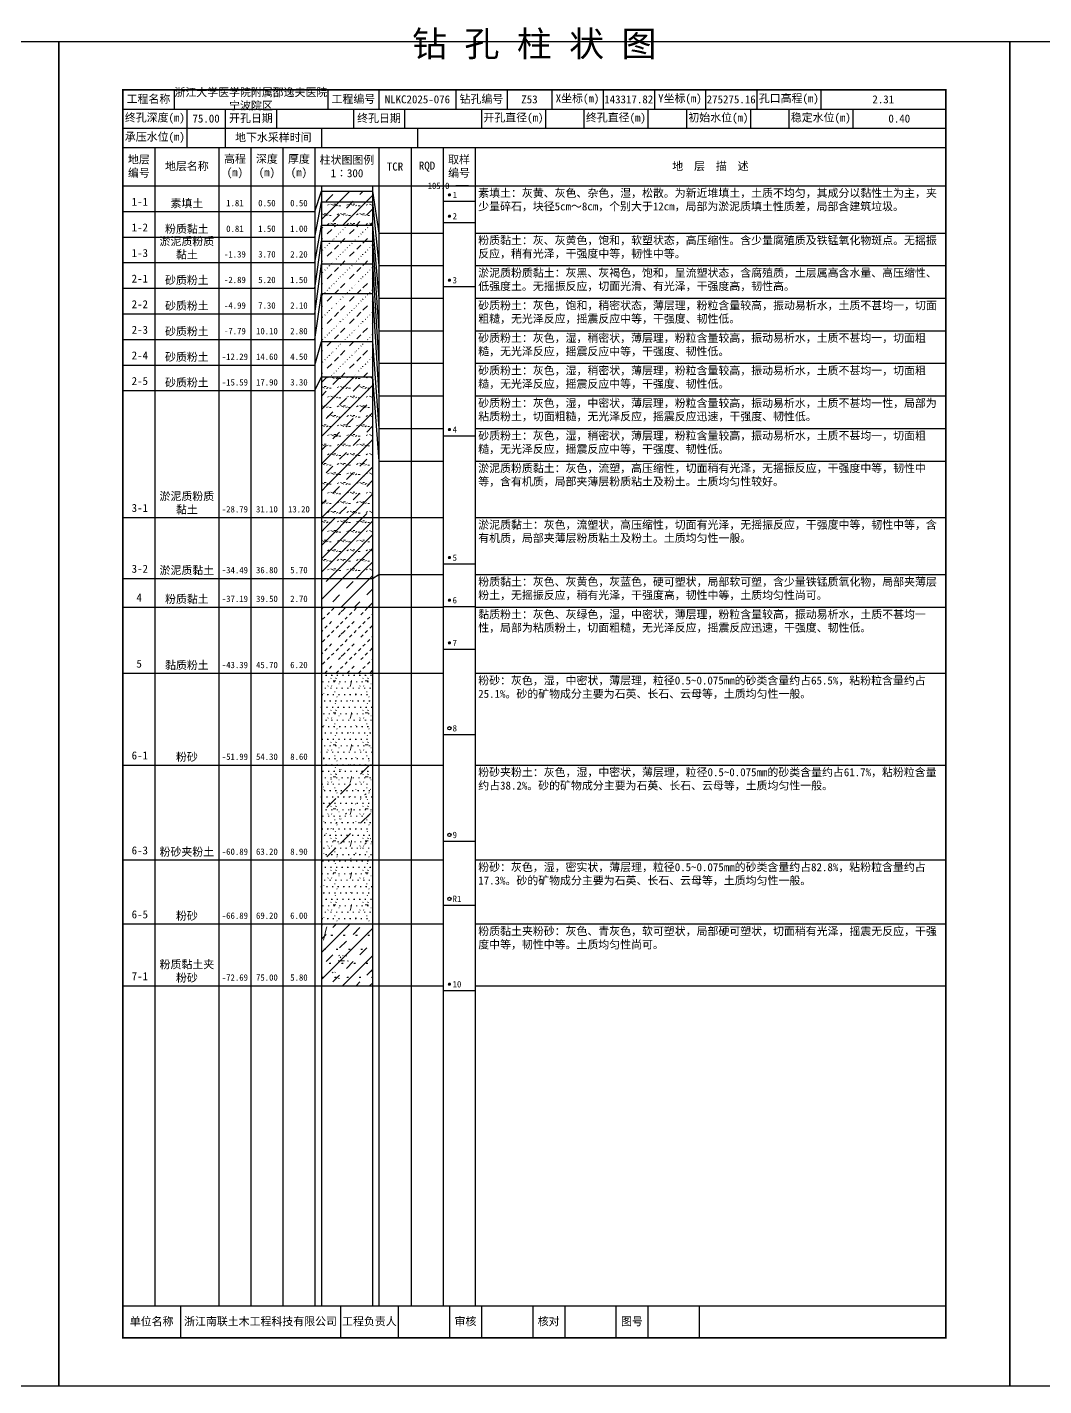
# Model space of a CAD drawing. Extents: x 297 to 65340, y 0 to 425.
# Drawn here: x 48104.1 to 48421.6, y 0 to 424.6 of the extents above; entities that cross this region are included whole.
import ezdxf
from ezdxf.enums import TextEntityAlignment as Align

# ---------------------------------------------------------------- set-up
doc = ezdxf.new("R2010")
doc.units = 0
doc.layers.get('0').update_dxf_attribs({"linetype": 'CONTINUOUS'})
doc.layers.add('FRAME', color=7, linetype='CONTINUOUS')
doc.layers.add('STRATUM', color=7, linetype='CONTINUOUS')
doc.layers.add('HATCH', color=7, linetype='CONTINUOUS', lineweight=13)
doc.styles.add('ST', font='')
doc.styles.get('ST').set_extended_font_data('SimSun')
pattern_1 = [(45, (0, 0), (-4.2426407, 4.2426407), [10, 0]), (45, (1.061, -3.182), (-2.12132034, 6.363961), [3, -3])]
pattern_2 = [(45, (0, 0), (-4.2426407, 4.2426407), [10, 0]), (45, (1.061, -3.182), (-2.12132034, 6.363961), [3, -3]), (26.565, (1.0741, -0.2536), (5.99982296, 5.99981224), [0.567, -12.849]), (0, (0.507, -0.2536), (0, 6), [0.567, -5.433]), (26.565, (-1.5813, 0), (5.99982296, 5.99981224), [0.567, -12.849]), (0, (-1.074, 0.2536), (0, 6), [0.567, -5.433]), (153.435, (0.5071, -0.2536), (-5.9998176, -5.36e-06), [1.134, -12.2826]), (26.565, (4.0741, 2.7464), (5.99982296, 5.99981224), [0.567, -12.849]), (0, (3.507, 2.7464), (0, 6), [0.567, -5.433]), (26.565, (1.4187, 3), (5.99982296, 5.99981224), [0.567, -12.849]), (0, (1.926, 3.2536), (0, 6), [0.567, -5.433]), (153.435, (3.5071, 2.7464), (-5.9998176, -5.36e-06), [1.134, -12.2826])]
pattern_3 = [(45.000006, (0, 0), (-7.3e-07, 6.99998237), [1.971956, -7.927535]), (45.000006, (2.813, 2.829), (-7.3e-07, 6.99998237), [1.99367, -7.905828]), (45.000006, (5.0675, 5.082), (-7.3e-07, 6.99998237), [1.813609, -8.085882]), (26.565052, (0, 3.5), (7.00000042, 7.00000017), [0.0965, -15.555976]), (36.869899, (0.7, 4.2), (6.999999835, 7.000000165), [0.197747, -34.802253]), (315.00001, (3.5, 6.976), (6.99998237, 1.2e-06), [0.033054, -9.866441]), (26.565052, (3.5, 0), (7.00000042, 7.00000017), [0.144749, -15.507727]), (26.565052, (4.2, 0.7), (7.00000042, 7.00000017), [0.10528, -15.547196]), (90.000004, (4.55, 1.05), (-7, -5e-07), [0.028767, -6.971233]), (26.565052, (4.9, 1.4), (7.00000042, 7.00000017), [0.091014, -31.213938]), (36.869899, (5.6, 2.1), (6.999999835, 7.000000165), [0.110692, -34.889308]), (45.000002, (6.3, 2.8), (-2.4e-07, 6.99998237), [0.109112, -9.790383]), (315.00001, (6.914, 3.548), (6.99998237, 1.2e-06), [0.033054, -9.866441]), (36.869898, (1.4, 4.9), (6.999999957, 7.000000043), [0.10224, -34.89776]), (53.130103, (2.1, 5.6), (13.999999763, 21.000000158), [0.134384, -34.865616]), (53.130103, (2.8, 6.3), (13.999999763, 21.000000158), [0.126246, -34.873754])]
pattern_4 = [(82.875, (-0.8346, -1.206), (0.00036925, 10.000176442), [0.08929, -80.53371]), (143.13, (-0.7336, -1.2818), (-29.99996427, 20.00005359), [0.12627, -49.87373]), (172.875, (-0.5564, -1.304), (-70.000245666, 9.99966033), [0.17857, -80.44443]), (206.565, (-0.378, -1.2147), (-9.99970493, -9.99968706), [0.19954, -22.16046]), (243.435, (-0.2887, -1.0363), (8.93e-06, -9.999696), [0.19954, -22.16146]), (255.964, (-0.1994, -0.679), (-0.00020004, -9.99950129), [0.36813, -40.86287]), (255.964, (0.1106, 0.561), (-0.00020004, -9.99950129), [1.27838, -39.95262]), (255.964, (0.179, 0.835), (-0.00020004, -9.99950129), [0.28235, -40.94865]), (216.87, (0.3694, 1.0892), (-9.999982136, -10.000017864), [0.12627, -49.87373]), (243.435, (0.2683, 1.0135), (8.93e-06, -9.999696), [0.19954, -22.16146]), (206.565, (0.548, 1.1785), (-9.99970493, -9.99968706), [0.19954, -22.16046]), (172.875, (0.725, 1.1563), (-70.000245666, 9.99966033), [0.17857, -80.44443]), (143.13, (0.826, 1.0806), (-29.99996427, 20.00005359), [0.12627, -49.87373]), (82.875, (0.815, 0.992), (0.00036925, 10.000176442), [0.08929, -80.53371]), (0, (-0.33, 0.34), (0, 10), [0.89286, -9.10714]), (0, (0.025, 0), (1, 2), [0, -1.75]), (0, (0, 0.025), (1, 2), [0, -1.75]), (0, (0, 0), (1, 2), [0, -1.75]), (0, (-0.025, 0), (1, 2), [0, -1.75]), (0, (0, -0.025), (1, 2), [0, -1.75])]

# ---------------------------------------------------------------- blocks, each defined once
blk = doc.blocks.new('SolidCircle')
at = {"const_width": 0.5}
blk.add_lwpolyline([(-0.25, 0, 1), (0.25, 0, 1)], format="xyb", close=True, dxfattribs=at)

msp = doc.modelspace()

# ---------------------------------------------------------------- hatches: boundary and pattern name
at = {"layer": 'HATCH'}
h = msp.add_hatch(dxfattribs=at)
h.set_pattern_fill('FZNT', color=256, style=0)
h.set_pattern_definition(pattern_1)
h.paths.add_polyline_path([(48212, 373.33), (48196, 373.33), (48196, 370), (48212, 370)])
h = msp.add_hatch(dxfattribs=at)
h.set_pattern_fill('YNFNT', color=256, style=0)
h.set_pattern_definition(pattern_2)
h.paths.add_polyline_path([(48212, 370), (48196, 370), (48196, 362.67), (48212, 362.67)])
h = msp.add_hatch(dxfattribs=at)
h.set_pattern_fill('SZFT', color=256, style=0)
h.set_pattern_definition(pattern_3)
h.paths.add_polyline_path([(48212, 362.67), (48196, 362.67), (48196, 357.67), (48212, 357.67)])
h = msp.add_hatch(dxfattribs=at)
h.set_pattern_fill('SZFT', color=256, style=0)
h.set_pattern_definition(pattern_3)
h.paths.add_polyline_path([(48212, 357.67), (48196, 357.67), (48196, 350.67), (48212, 350.67)])
h = msp.add_hatch(dxfattribs=at)
h.set_pattern_fill('SZFT', color=256, style=0)
h.set_pattern_definition(pattern_3)
h.paths.add_polyline_path([(48212, 350.67), (48196, 350.67), (48196, 341.33), (48212, 341.33)])
h = msp.add_hatch(dxfattribs=at)
h.set_pattern_fill('SZFT', color=256, style=0)
h.set_pattern_definition(pattern_3)
h.paths.add_polyline_path([(48212, 341.33), (48196, 341.33), (48196, 326.33), (48212, 326.33)])
h = msp.add_hatch(dxfattribs=at)
h.set_pattern_fill('SZFT', color=256, style=0)
h.set_pattern_definition(pattern_3)
h.paths.add_polyline_path([(48212, 326.33), (48196, 326.33), (48196, 315.33), (48212, 315.33)])
h = msp.add_hatch(dxfattribs=at)
h.set_pattern_fill('YNFNT', color=256, style=0)
h.set_pattern_definition(pattern_2)
h.paths.add_polyline_path([(48212, 315.33), (48196, 315.33), (48196, 271.33), (48212, 271.33)])
h = msp.add_hatch(dxfattribs=at)
h.set_pattern_fill('YNNT', color=256, style=0)
h.set_pattern_definition([(45, (0, 0), (-2.12132034, 2.12132034), [10, 0]), (26.565, (1.0741, -0.2536), (5.99982296, 5.99981224), [0.567, -12.849]), (0, (0.507, -0.2536), (0, 6), [0.567, -5.433]), (26.565, (-1.5813, 0), (5.99982296, 5.99981224), [0.567, -12.849]), (0, (-1.074, 0.2536), (0, 6), [0.567, -5.433]), (153.435, (0.5071, -0.2536), (-5.9998176, -5.36e-06), [1.134, -12.2826]), (26.565, (4.0741, 2.7464), (5.99982296, 5.99981224), [0.567, -12.849]), (0, (3.507, 2.7464), (0, 6), [0.567, -5.433]), (26.565, (1.4187, 3), (5.99982296, 5.99981224), [0.567, -12.849]), (0, (1.926, 3.2536), (0, 6), [0.567, -5.433]), (153.435, (3.5071, 2.7464), (-5.9998176, -5.36e-06), [1.134, -12.2826])])
h.paths.add_polyline_path([(48212, 271.33), (48196, 271.33), (48196, 252.33), (48212, 252.33)])
h = msp.add_hatch(dxfattribs=at)
h.set_pattern_fill('FZNT', color=256, style=0)
h.set_pattern_definition(pattern_1)
h.paths.add_polyline_path([(48212, 252.33), (48196, 252.33), (48196, 243.33), (48212, 243.33)])
h = msp.add_hatch(dxfattribs=at)
h.set_pattern_fill('NZFT', color=256, style=0)
h.set_pattern_definition([(45.000005, (0, 0), (-6e-07, 6.99998237), [0.947297, -8.952198]), (45.000005, (1.4, 1.4), (-6e-07, 6.99998237), [0.986898, -8.912597]), (45.000005, (2.8, 2.8), (-6e-07, 6.99998237), [1.060182, -8.839313]), (45.000005, (4.2, 4.2), (-6e-07, 6.99998237), [0.949178, -8.950318]), (45.000005, (5.6, 5.6), (-6e-07, 6.99998237), [1.036501, -8.862994]), (45.000005, (3.5, 0), (-6e-07, 6.99998237), [1.013348, -8.886147]), (45.000005, (4.9, 1.4), (-6e-07, 6.99998237), [1.078956, -12.120371]), (45.000005, (6.3, 2.8), (-6e-07, 6.99998237), [0.998824, -8.900671]), (45.000003, (0.7, 4.2), (-3.7e-07, 6.99998237), [1.05533, -8.844165]), (45.000003, (2.1, 5.6), (-3.7e-07, 6.99998237), [1.036501, -8.862994])])
h.paths.add_polyline_path([(48212, 243.33), (48196, 243.33), (48196, 222.67), (48212, 222.67)])
h = msp.add_hatch(dxfattribs=at)
h.set_pattern_fill('FS', color=256, style=0)
h.set_pattern_definition(pattern_4)
h.paths.add_polyline_path([(48212, 222.67), (48196, 222.67), (48196, 194), (48212, 194)])
h = msp.add_hatch(dxfattribs=at)
h.set_pattern_fill('FS', color=256, style=0)
h.set_pattern_definition(pattern_4)
h.paths.add_polyline_path([(48212, 194), (48196, 194), (48196, 164.33), (48212, 164.33)])
h = msp.add_hatch(dxfattribs=at)
h.set_pattern_fill('SZFT', color=256, scale=2.2, style=0)
h.set_pattern_definition([(45.000006, (0, 0), (-1.6e-06, 15.3999612), [4.338303, -17.440577]), (45.000006, (6.188, 6.223), (-1.6e-06, 15.3999612), [4.386074, -17.3928216]), (45.000006, (11.148, 11.181), (-1.6e-06, 15.3999612), [3.98994, -17.7889404]), (26.565052, (0, 7.7), (15.4000009, 15.4000004), [0.2123, -34.223147]), (36.869899, (1.54, 9.24), (15.39999964, 15.40000036), [0.4350434, -76.5649566]), (315.00001, (7.7, 15.347), (15.3999612, 2.7e-06), [0.072719, -21.70617]), (26.565052, (7.7, 0), (15.4000009, 15.4000004), [0.318448, -34.1169994]), (26.565052, (9.24, 1.54), (15.4000009, 15.4000004), [0.231616, -34.203831]), (90.000004, (10.01, 2.31), (-15.4, -1e-06), [0.0632874, -15.3367126]), (26.565052, (10.78, 3.08), (15.4000009, 15.4000004), [0.200231, -68.670664]), (36.869899, (12.32, 4.62), (15.39999964, 15.40000036), [0.2435224, -76.7564776]), (45.000002, (13.86, 6.16), (-5e-07, 15.3999612), [0.2400464, -21.5388426]), (315.00001, (15.211, 7.805), (15.3999612, 2.7e-06), [0.072719, -21.70617]), (36.869898, (3.08, 10.78), (15.3999999, 15.4000001), [0.224928, -76.775072]), (53.130103, (4.62, 12.32), (30.79999948, 46.20000035), [0.295645, -76.704355]), (53.130103, (6.16, 13.86), (30.79999948, 46.20000035), [0.277741, -76.722259])])
h.paths.add_polyline_path([(48212, 194), (48196, 194), (48196, 164.33), (48212, 164.33)])
h = msp.add_hatch(dxfattribs=at)
h.set_pattern_fill('FS', color=256, style=0)
h.set_pattern_definition(pattern_4)
h.paths.add_polyline_path([(48212, 164.33), (48196, 164.33), (48196, 144.33), (48212, 144.33)])
h = msp.add_hatch(dxfattribs=at)
h.set_pattern_fill('FZNT', color=256, style=0)
h.set_pattern_definition(pattern_1)
h.paths.add_polyline_path([(48212, 144.33), (48196, 144.33), (48196, 125), (48212, 125)])
h = msp.add_hatch(dxfattribs=at)
h.set_pattern_fill('FS', color=256, scale=2.2, style=0)
h.set_pattern_definition([(82.875, (-1.8361, -2.6533), (0.00081235, 22.00038817), [0.196438, -177.174162]), (143.13, (-1.614, -2.82), (-65.9999214, 44.0001179), [0.277794, -109.722206]), (172.875, (-1.224, -2.8687), (-154.00054047, 21.99925272), [0.392854, -176.977746]), (206.565, (-0.831, -2.672), (-21.9993508, -21.9993115), [0.438988, -48.753012]), (243.435, (-0.635, -2.28), (1.96e-05, -21.9993312), [0.438988, -48.755212]), (255.964, (-0.4387, -1.494), (-0.0004401, -21.9989028), [0.809886, -89.898314]), (255.964, (0.2434, 1.2344), (-0.0004401, -21.9989028), [2.812436, -87.895764]), (255.964, (0.394, 1.837), (-0.0004401, -21.9989028), [0.62117, -90.08703]), (216.87, (0.8126, 2.3963), (-21.9999607, -22.0000393), [0.277794, -109.722206]), (243.435, (0.59, 2.23), (1.96e-05, -21.9993312), [0.438988, -48.755212]), (206.565, (1.205, 2.593), (-21.9993508, -21.9993115), [0.438988, -48.753012]), (172.875, (1.595, 2.544), (-154.00054047, 21.99925272), [0.392854, -176.977746]), (143.13, (1.8173, 2.3772), (-65.9999214, 44.0001179), [0.277794, -109.722206]), (82.875, (1.793, 2.1823), (0.00081235, 22.00038817), [0.196438, -177.174162]), (0, (-0.725, 0.748), (0, 22), [1.964292, -20.035708]), (0, (0.055, 0), (2.2, 4.4), [0, -3.85]), (0, (0, 0.055), (2.2, 4.4), [0, -3.85]), (0, (0, 0), (2.2, 4.4), [0, -3.85]), (0, (-0.055, 0), (2.2, 4.4), [0, -3.85]), (0, (0, -0.055), (2.2, 4.4), [0, -3.85])])
h.paths.add_polyline_path([(48212, 144.33), (48196, 144.33), (48196, 125), (48212, 125)])

# ---------------------------------------------------------------- linework, layer by layer
at = {"layer": 'FRAME', "color": 245, "linetype": 'Continuous'}
for points in [[(47817, 0), (48114, 0), (48114, 420), (47817, 420)], [(48114, 0), (48411, 0), (48411, 420), (48114, 420)], [(48411, 0), (48708, 0), (48708, 420), (48411, 420)]]:
    msp.add_lwpolyline(points, close=True, dxfattribs=at)
at = {"layer": 'FRAME', "linetype": 'Continuous', "const_width": 0.5}
msp.add_lwpolyline([(48134, 15), (48391, 15), (48391, 405), (48134, 405)], close=True, dxfattribs=at)
at = {"layer": 'FRAME', "color": 0, "linetype": 'Continuous'}
for points in [[(48150, 405), (48150, 399)], [(48198, 405), (48198, 399)], [(48214, 405), (48214, 399)], [(48238, 405), (48238, 399)], [(48254, 405), (48254, 399)], [(48268, 405), (48268, 399)], [(48284, 405), (48284, 399)], [(48300, 405), (48300, 399)], [(48316, 405), (48316, 399)], [(48332, 405), (48332, 399)], [(48352, 405), (48352, 399)], [(48391, 405), (48391, 399)], [(48134, 399), (48391, 399)], [(48154, 399), (48154, 393)], [(48166, 399), (48166, 393)], [(48182, 399), (48182, 393)], [(48206, 399), (48206, 393)], [(48222, 399), (48222, 393)], [(48246, 399), (48246, 393)], [(48266, 399), (48266, 393)], [(48278, 399), (48278, 393)], [(48298, 399), (48298, 393)], [(48310, 399), (48310, 393)], [(48330, 399), (48330, 393)], [(48342, 399), (48342, 393)], [(48362, 399), (48362, 393)], [(48391, 399), (48391, 393)], [(48134, 393), (48391, 393)], [(48154, 393), (48154, 387)], [(48166, 393), (48166, 387)], [(48196, 393), (48196, 387)], [(48226, 393), (48226, 387)], [(48134, 387), (48391, 387)], [(48144, 387), (48144, 25)], [(48164, 387), (48164, 25)], [(48174, 387), (48174, 25)], [(48184, 387), (48184, 25)], [(48194, 387), (48194, 25)], [(48214, 387), (48214, 25)], [(48224, 387), (48224, 25)], [(48234, 387), (48234, 25)], [(48244, 387), (48244, 25)], [(48391, 387), (48391, 25)], [(48134, 375), (48391, 375)], [(48196, 375), (48196, 25)], [(48212, 375), (48212, 25)], [(48134, 25), (48391, 25)], [(48152, 25), (48152, 15)], [(48202, 25), (48202, 15)], [(48220, 25), (48220, 15)], [(48236, 25), (48236, 15)], [(48246, 25), (48246, 15)], [(48262, 25), (48262, 15)], [(48272, 25), (48272, 15)], [(48288, 25), (48288, 15)], [(48298, 25), (48298, 15)], [(48314, 25), (48314, 15)]]:
    msp.add_lwpolyline(points, dxfattribs=at)
at = {"layer": 'STRATUM', "linetype": 'Continuous'}
for points in [[(48242, 375), (48238, 375)], [(48194, 367), (48196, 373.33), (48212, 373.33), (48214, 360.23)], [(48194, 359), (48196, 370), (48212, 370), (48214, 350.06)], [(48234, 370.17), (48244, 370.17)], [(48134, 367), (48144, 367)], [(48144, 367), (48164, 367)], [(48164, 367), (48174, 367)], [(48174, 367), (48184, 367)], [(48184, 367), (48194, 367)], [(48194, 351), (48196, 362.67), (48212, 362.67), (48214, 339.88)], [(48234, 363.5), (48244, 363.5)], [(48134, 359), (48144, 359)], [(48144, 359), (48164, 359)], [(48164, 359), (48174, 359)], [(48174, 359), (48184, 359)], [(48184, 359), (48194, 359)], [(48194, 343), (48196, 357.67), (48212, 357.67), (48214, 329.7)], [(48214, 360.23), (48224, 360.23)], [(48224, 360.23), (48234, 360.23)], [(48244, 360.23), (48391, 360.23)], [(48134, 351), (48144, 351)], [(48144, 351), (48164, 351)], [(48164, 351), (48174, 351)], [(48174, 351), (48184, 351)], [(48184, 351), (48194, 351)], [(48194, 335), (48196, 350.67), (48212, 350.67), (48214, 319.53)], [(48214, 350.06), (48224, 350.06)], [(48224, 350.06), (48234, 350.06)], [(48244, 350.06), (48391, 350.06)], [(48134, 343), (48144, 343)], [(48144, 343), (48164, 343)], [(48164, 343), (48174, 343)], [(48174, 343), (48184, 343)], [(48184, 343), (48194, 343)], [(48194, 327), (48196, 341.33), (48212, 341.33), (48214, 309.35)], [(48214, 339.88), (48224, 339.88)], [(48224, 339.88), (48234, 339.88)], [(48234, 343.5), (48244, 343.5)], [(48244, 339.88), (48391, 339.88)], [(48134, 335), (48144, 335)], [(48144, 335), (48164, 335)], [(48164, 335), (48174, 335)], [(48174, 335), (48184, 335)], [(48184, 335), (48194, 335)], [(48134, 327), (48144, 327)], [(48144, 327), (48164, 327)], [(48164, 327), (48174, 327)], [(48174, 327), (48184, 327)], [(48184, 327), (48194, 327)], [(48214, 329.7), (48224, 329.7)], [(48224, 329.7), (48234, 329.7)], [(48244, 329.7), (48391, 329.7)], [(48194, 319), (48196, 326.33), (48212, 326.33), (48214, 299.17)], [(48134, 319), (48144, 319)], [(48144, 319), (48164, 319)], [(48164, 319), (48174, 319)], [(48174, 319), (48184, 319)], [(48184, 319), (48194, 319)], [(48214, 319.53), (48224, 319.53)], [(48224, 319.53), (48234, 319.53)], [(48244, 319.53), (48391, 319.53)], [(48194, 311), (48196, 315.33), (48212, 315.33), (48214, 289)], [(48134, 311), (48144, 311)], [(48144, 311), (48164, 311)], [(48164, 311), (48174, 311)], [(48174, 311), (48184, 311)], [(48184, 311), (48194, 311)], [(48214, 309.35), (48224, 309.35)], [(48224, 309.35), (48234, 309.35)], [(48244, 309.35), (48391, 309.35)], [(48214, 299.17), (48224, 299.17)], [(48224, 299.17), (48234, 299.17)], [(48244, 299.17), (48391, 299.17)], [(48234, 296.83), (48244, 296.83)], [(48214, 289), (48224, 289)], [(48224, 289), (48234, 289)], [(48244, 289), (48391, 289)], [(48134, 271.33), (48144, 271.33)], [(48144, 271.33), (48164, 271.33)], [(48164, 271.33), (48174, 271.33)], [(48174, 271.33), (48184, 271.33)], [(48184, 271.33), (48194, 271.33)], [(48194, 271.33), (48196, 271.33), (48212, 271.33), (48214, 271.33)], [(48214, 271.33), (48224, 271.33)], [(48224, 271.33), (48234, 271.33)], [(48244, 271.33), (48391, 271.33)], [(48234, 256.83), (48244, 256.83)], [(48134, 252.33), (48144, 252.33)], [(48144, 252.33), (48164, 252.33)], [(48164, 252.33), (48174, 252.33)], [(48174, 252.33), (48184, 252.33)], [(48184, 252.33), (48194, 252.33)], [(48194, 252.33), (48196, 252.33), (48212, 252.33), (48214, 253.51)], [(48214, 253.51), (48224, 253.51)], [(48224, 253.51), (48234, 253.51)], [(48244, 253.51), (48391, 253.51)], [(48134, 243.33), (48144, 243.33)], [(48144, 243.33), (48164, 243.33)], [(48164, 243.33), (48174, 243.33)], [(48174, 243.33), (48184, 243.33)], [(48184, 243.33), (48194, 243.33)], [(48194, 243.33), (48196, 243.33), (48212, 243.33), (48214, 243.33)], [(48214, 243.33), (48224, 243.33)], [(48224, 243.33), (48234, 243.33)], [(48234, 243.5), (48244, 243.5)], [(48244, 243.33), (48391, 243.33)], [(48234, 230.17), (48244, 230.17)], [(48134, 222.67), (48144, 222.67)], [(48144, 222.67), (48164, 222.67)], [(48164, 222.67), (48174, 222.67)], [(48174, 222.67), (48184, 222.67)], [(48184, 222.67), (48194, 222.67)], [(48194, 222.67), (48196, 222.67), (48212, 222.67), (48214, 222.67)], [(48214, 222.67), (48224, 222.67)], [(48224, 222.67), (48234, 222.67)], [(48244, 222.67), (48391, 222.67)], [(48234, 203.5), (48244, 203.5)], [(48134, 194), (48144, 194)], [(48144, 194), (48164, 194)], [(48164, 194), (48174, 194)], [(48174, 194), (48184, 194)], [(48184, 194), (48194, 194)], [(48194, 194), (48196, 194), (48212, 194), (48214, 194)], [(48214, 194), (48224, 194)], [(48224, 194), (48234, 194)], [(48244, 194), (48391, 194)], [(48234, 170.17), (48244, 170.17)], [(48134, 164.33), (48144, 164.33)], [(48144, 164.33), (48164, 164.33)], [(48164, 164.33), (48174, 164.33)], [(48174, 164.33), (48184, 164.33)], [(48184, 164.33), (48194, 164.33)], [(48194, 164.33), (48196, 164.33), (48212, 164.33), (48214, 164.33)], [(48214, 164.33), (48224, 164.33)], [(48224, 164.33), (48234, 164.33)], [(48244, 164.33), (48391, 164.33)], [(48234, 150.17), (48244, 150.17)], [(48134, 144.33), (48144, 144.33)], [(48144, 144.33), (48164, 144.33)], [(48164, 144.33), (48174, 144.33)], [(48174, 144.33), (48184, 144.33)], [(48184, 144.33), (48194, 144.33)], [(48194, 144.33), (48196, 144.33), (48212, 144.33), (48214, 144.33)], [(48214, 144.33), (48224, 144.33)], [(48224, 144.33), (48234, 144.33)], [(48244, 144.33), (48391, 144.33)], [(48134, 125), (48144, 125)], [(48144, 125), (48164, 125)], [(48164, 125), (48174, 125)], [(48174, 125), (48184, 125)], [(48184, 125), (48194, 125)], [(48194, 125), (48196, 125), (48212, 125), (48214, 125)], [(48214, 125), (48224, 125)], [(48224, 125), (48234, 125)], [(48234, 123.5), (48244, 123.5)], [(48244, 125), (48391, 125)]]:
    msp.add_lwpolyline(points, dxfattribs=at)
at = {"layer": 'STRATUM'}
for centre in [(48236, 205.5), (48236, 172.17), (48236, 152.17)]:
    msp.add_circle(centre, 0.5, dxfattribs=at)

# ---------------------------------------------------------------- block references
for p in [(48236, 372.17), (48236, 365.5), (48236, 345.5), (48236, 298.83), (48236, 258.83), (48236, 245.5), (48236, 232.17), (48236, 125.5)]:
    msp.add_blockref('SolidCircle', p, dxfattribs=at)

# ---------------------------------------------------------------- texts
at = {"layer": 'FRAME', "style": 'ST'}
msp.add_text('钻 孔 柱 状 图', height=8, dxfattribs=at).set_placement((48262.5, 413), align=Align.BOTTOM_CENTER)
at = {"layer": 'FRAME', "char_height": 2.5, "attachment_point": 5, "style": 'ST'}
for s, insert, width in [('工程名称', (48142, 402), 16), ('浙江大学医学院附属邵逸夫医院宁波院区', (48174, 402), 48), ('工程编号', (48206, 402), 16), ('钻孔编号', (48246, 402), 16), ('X坐标(m)', (48276, 402), 16), ('Y坐标(m)', (48308, 402), 16), ('孔口高程(m)', (48342, 402), 20), ('NLKC2025-076', (48226, 402), 24), ('Z53', (48261, 402), 14), ('143317.82', (48292, 402), 16), ('275275.16', (48324, 402), 16), ('2.31', (48371.5, 402), 39), ('终孔深度(m)', (48144, 396), 20), ('75.00', (48160, 396), 12), ('开孔日期', (48174, 396), 16), ('终孔日期', (48214, 396), 16), ('开孔直径(m)', (48256, 396), 20), ('终孔直径(m)', (48288, 396), 20), ('初始水位(m)', (48320, 396), 20), ('稳定水位(m)', (48352, 396), 20), ('0.40', (48376.5, 396), 29), ('承压水位(m)', (48144, 390), 20), ('地下水采样时间', (48181, 390), 30), ('地层编号', (48139, 381), 10), ('地层名称', (48154, 381), 20), ('高程\\P(m)', (48169, 381), 10), ('深度\\P(m)', (48179, 381), 10), ('厚度\\P(m)', (48189, 381), 10), ('柱状图图例\\P1∶300', (48204, 381), 20), ('TCR', (48219, 381), 10), ('RQD', (48229, 381), 10), ('取样编号', (48239, 381), 10), ('地  层  描  述', (48317.5, 381), 147), ('单位名称', (48143, 20), 18), ('浙江南联土木工程科技有限公司', (48177, 20), 50), ('工程负责人', (48211, 20), 18), ('审核', (48241, 20), 10), ('核对', (48267, 20), 10), ('图号', (48293, 20), 10)]:
    msp.add_mtext(s, dxfattribs=dict(at, insert=insert, width=width))
at = {"layer": 'STRATUM', "style": 'ST'}
msp.add_text('105.0', height=2, dxfattribs=at).set_placement((48236, 375), align=Align.MIDDLE_RIGHT)
for s, height, p in [('1-1', 2.5, (48136.75, 370)), ('1', 2, (48237, 372.17)), ('2', 2, (48237, 365.5)), ('1-2', 2.5, (48136.75, 362)), ('1-3', 2.5, (48136.75, 354)), ('2-1', 2.5, (48136.75, 346)), ('3', 2, (48237, 345.5)), ('2-2', 2.5, (48136.75, 338)), ('2-3', 2.5, (48136.75, 330)), ('2-4', 2.5, (48136.75, 322)), ('2-5', 2.5, (48136.75, 314)), ('4', 2, (48237, 298.83)), ('3-1', 2.5, (48136.75, 274.33)), ('5', 2, (48237, 258.83)), ('3-2', 2.5, (48136.75, 255.33)), ('4', 2.5, (48138.25, 246.33)), ('6', 2, (48237, 245.5)), ('7', 2, (48237, 232.17)), ('5', 2.5, (48138.25, 225.67)), ('8', 2, (48237, 205.5)), ('6-1', 2.5, (48136.75, 197)), ('9', 2, (48237, 172.17)), ('6-3', 2.5, (48136.75, 167.33)), ('R1', 2, (48237, 152.17)), ('6-5', 2.5, (48136.75, 147.33)), ('7-1', 2.5, (48136.75, 128)), ('10', 2, (48237, 125.5))]:
    msp.add_text(s, height=height, dxfattribs=at).set_placement(p, align=Align.MIDDLE_LEFT)
for s, p in [('1.81', (48169, 368)), ('0.50', (48179, 368)), ('0.50', (48189, 368)), ('0.81', (48169, 360)), ('1.50', (48179, 360)), ('1.00', (48189, 360)), ('-1.39', (48169, 352)), ('3.70', (48179, 352)), ('2.20', (48189, 352)), ('-2.89', (48169, 344)), ('5.20', (48179, 344)), ('1.50', (48189, 344)), ('-4.99', (48169, 336)), ('7.30', (48179, 336)), ('2.10', (48189, 336)), ('-7.79', (48169, 328)), ('10.10', (48179, 328)), ('2.80', (48189, 328)), ('-12.29', (48169, 320)), ('14.60', (48179, 320)), ('4.50', (48189, 320)), ('-15.59', (48169, 312)), ('17.90', (48179, 312)), ('3.30', (48189, 312)), ('-28.79', (48169, 272.33)), ('31.10', (48179, 272.33)), ('13.20', (48189, 272.33)), ('-34.49', (48169, 253.33)), ('36.80', (48179, 253.33)), ('5.70', (48189, 253.33)), ('-37.19', (48169, 244.33)), ('39.50', (48179, 244.33)), ('2.70', (48189, 244.33)), ('-43.39', (48169, 223.67)), ('45.70', (48179, 223.67)), ('6.20', (48189, 223.67)), ('-51.99', (48169, 195)), ('54.30', (48179, 195)), ('8.60', (48189, 195)), ('-60.89', (48169, 165.33)), ('63.20', (48179, 165.33)), ('8.90', (48189, 165.33)), ('-66.89', (48169, 145.33)), ('69.20', (48179, 145.33)), ('6.00', (48189, 145.33)), ('-72.69', (48169, 126)), ('75.00', (48179, 126)), ('5.80', (48189, 126))]:
    msp.add_text(s, height=2, dxfattribs=at).set_placement(p, align=Align.BOTTOM_CENTER)
at = {"layer": 'STRATUM', "char_height": 2.5, "style": 'ST'}
for s, insert, width, attachment_point in [('素填土：灰黄、灰色、杂色，湿，松散。为新近堆填土，土质不均匀，其成分以黏性土为主，夹少量碎石，块径5cm～8cm，个别大于12cm，局部为淤泥质填土性质差，局部含建筑垃圾。', (48245, 374), 146, 1), ('素填土', (48154, 368), 20, 8), ('粉质黏土', (48154, 360), 20, 8), ('淤泥质粉质黏土', (48154, 352), 20, 8), ('粉质黏土：灰、灰黄色，饱和，软塑状态，高压缩性。含少量腐殖质及铁锰氧化物斑点。无摇振反应，稍有光泽，干强度中等，韧性中等。', (48245, 359.23), 146, 1), ('淤泥质粉质黏土：灰黑、灰褐色，饱和，呈流塑状态，含腐殖质，土层属高含水量、高压缩性、低强度土。无摇振反应，切面光滑、有光泽，干强度高，韧性高。', (48245, 349.06), 146, 1), ('砂质粉土', (48154, 344), 20, 8), ('砂质粉土', (48154, 336), 20, 8), ('砂质粉土：灰色，饱和，稍密状态，薄层理，粉粒含量较高，振动易析水，土质不甚均一，切面粗糙，无光泽反应，摇震反应中等，干强度、韧性低。', (48245, 338.88), 146, 1), ('砂质粉土', (48154, 328), 20, 8), ('砂质粉土：灰色，湿，稍密状，薄层理，粉粒含量较高，振动易析水，土质不甚均一，切面粗糙，无光泽反应，摇震反应中等，干强度、韧性低。', (48245, 328.7), 146, 1), ('砂质粉土', (48154, 320), 20, 8), ('砂质粉土：灰色，湿，稍密状，薄层理，粉粒含量较高，振动易析水，土质不甚均一，切面粗糙，无光泽反应，摇震反应中等，干强度、韧性低。', (48245, 318.53), 146, 1), ('砂质粉土', (48154, 312), 20, 8), ('砂质粉土：灰色，湿，中密状，薄层理，粉粒含量较高，振动易析水，土质不甚均一性，局部为粘质粉土，切面粗糙，无光泽反应，摇震反应迅速，干强度、韧性低。', (48245, 308.35), 146, 1), ('砂质粉土：灰色，湿，稍密状，薄层理，粉粒含量较高，振动易析水，土质不甚均一，切面粗糙，无光泽反应，摇震反应中等，干强度、韧性低。', (48245, 298.17), 146, 1), ('淤泥质粉质黏土：灰色，流塑，高压缩性，切面稍有光泽，无摇振反应，干强度中等，韧性中等，含有机质，局部夹薄层粉质粘土及粉土。土质均匀性较好。', (48245, 288), 146, 1), ('淤泥质粉质黏土', (48154, 272.33), 20, 8), ('淤泥质黏土：灰色，流塑状，高压缩性，切面有光泽，无摇振反应，干强度中等，韧性中等，含有机质，局部夹薄层粉质粘土及粉土。土质均匀性一般。', (48245, 270.33), 146, 1), ('淤泥质黏土', (48154, 253.33), 20, 8), ('粉质黏土：灰色、灰黄色，灰蓝色，硬可塑状，局部软可塑，含少量铁锰质氧化物，局部夹薄层粉土，无摇振反应，稍有光泽，干强度高，韧性中等，土质均匀性尚可。', (48245, 252.51), 146, 1), ('粉质黏土', (48154, 244.33), 20, 8), ('黏质粉土：灰色、灰绿色，湿，中密状，薄层理，粉粒含量较高，振动易析水，土质不甚均一性，局部为粘质粉土，切面粗糙，无光泽反应，摇震反应迅速，干强度、韧性低。', (48245, 242.33), 146, 1), ('黏质粉土', (48154, 223.67), 20, 8), ('粉砂：灰色，湿，中密状，薄层理，粒径0.5~0.075mm的砂类含量约占65.5%，粘粉粒含量约占25.1%。砂的矿物成分主要为石英、长石、云母等，土质均匀性一般。', (48245, 221.67), 146, 1), ('粉砂', (48154, 195), 20, 8), ('粉砂夹粉土：灰色，湿，中密状，薄层理，粒径0.5~0.075mm的砂类含量约占61.7%，粘粉粒含量约占38.2%。砂的矿物成分主要为石英、长石、云母等，土质均匀性一般。', (48245, 193), 146, 1), ('粉砂夹粉土', (48154, 165.33), 20, 8), ('粉砂：灰色，湿，密实状，薄层理，粒径0.5~0.075mm的砂类含量约占82.8%，粘粉粒含量约占17.3%。砂的矿物成分主要为石英、长石、云母等，土质均匀性一般。', (48245, 163.33), 146, 1), ('粉砂', (48154, 145.33), 20, 8), ('粉质黏土夹粉砂：灰色、青灰色，软可塑状，局部硬可塑状，切面稍有光泽，摇震无反应，干强度中等，韧性中等。土质均匀性尚可。', (48245, 143.33), 146, 1), ('粉质黏土夹粉砂', (48154, 126), 20, 8)]:
    msp.add_mtext(s, dxfattribs=dict(at, insert=insert, width=width, attachment_point=attachment_point))

doc.saveas('drawing.dxf')
